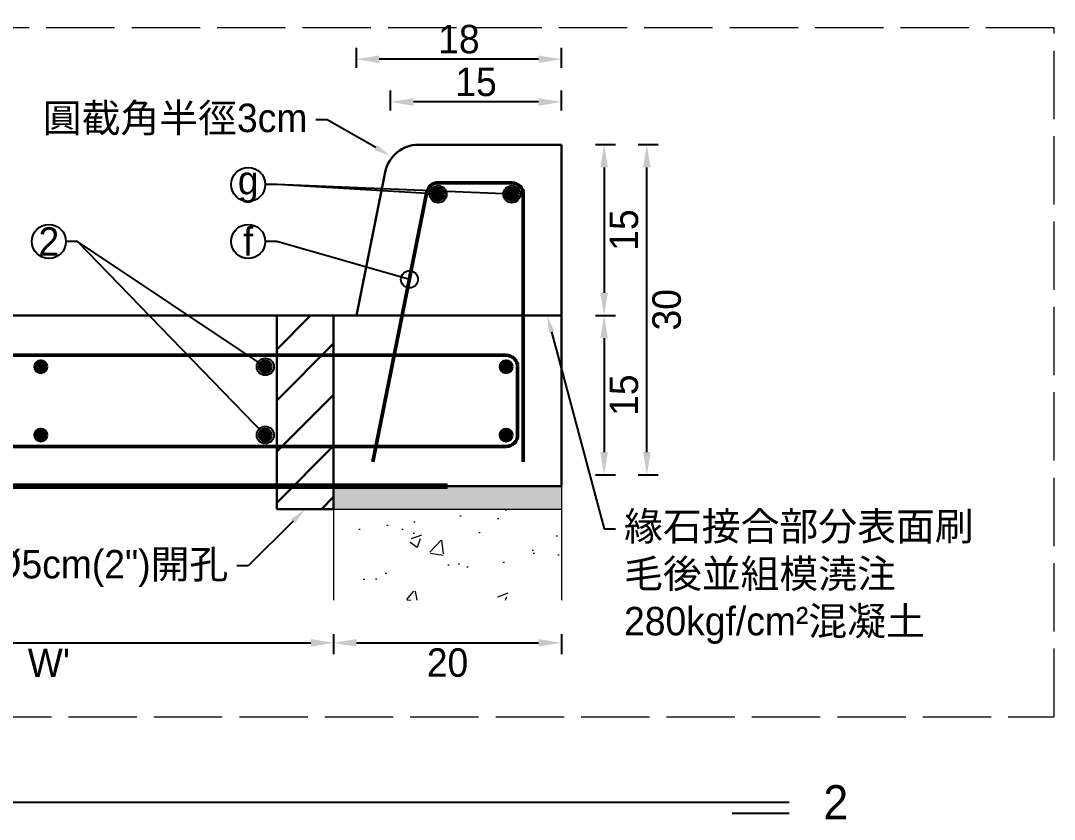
# Model space of a CAD drawing. Extents: x -2931 to 4779, y -2120 to 304.
# Drawn here: x -789.3 to -607.8, y -1144.5 to -1004.2 of the extents above; entities that cross this region are included whole.
import ezdxf
from ezdxf import colors
from ezdxf.entities.mleader import LeaderData, LeaderLine
from ezdxf.math import Vec2, Vec3

# ---------------------------------------------------------------- set-up
doc = ezdxf.new("R2010")
doc.units = 0
doc.header["$MEASUREMENT"] = 0
doc.linetypes.add('ACAD_ISO02W100', pattern=[15, 12, -3])
doc.layers.add('一、4.基本-隱藏', color=9, linetype='ACAD_ISO02W100', lineweight=20, plot=False)
doc.layers.add('三、3.文字-註解文字', color=2, linetype='Continuous')
for name, color, linetype, lineweight in [('二、1.繪圖-既有設施', 8, 'Continuous', 20), ('二、2.繪圖-施作項目', 181, 'Continuous', 30), ('二、5.繪圖-鋼筋', 60, 'Continuous', 50), ('二、6.繪圖-其他施作項目', 35, 'Continuous', 30)]:
    doc.layers.add(name, color=color, linetype=linetype, lineweight=lineweight)
doc.styles.add('次圖名(詳圖)', font='MS PGothic.ttf', dxfattribs={"height": 6})
doc.styles.add('註解文字', font='MS PGothic.ttf', dxfattribs={"height": 5})
doc.linetypes.add('ZIGZAG', pattern='A,0.00254,-5.08,[131,ltypeshp.shx,S=5.08,R=0,X=-5.08,Y=0],-10.16,[131,ltypeshp.shx,S=5.08,R=180,X=5.08,Y=0],-5.08', length=20.32254)
doc.dimstyles.new('註解文字', dxfattribs={"dimtxt": 5, "dimasz": 4, "dimexe": 2, "dimexo": 2.5, "dimgap": 1, "dimtad": 2, "dimzin": 0, "dimdsep": 46, "dimtxsty": '註解文字', "dimcen": 0.1, "dimclrd": 256, "dimclre": 256, "dimclrt": 256, "dimadec": 0, "dimazin": 0, "dimtfac": 1, "dimtofl": 0, "dimtmove": 0, "dimatfit": 3, "dimfxl": 1.5, "dimfxlon": 1, "dimtolj": 1, "dimtzin": 0, "dimlwd": -1, "dimlwe": -1, "dimarcsym": 1})

# ---------------------------------------------------------------- blocks, each defined once
blk = doc.blocks.new('*D150')
at = {"layer": 'Defpoints', "color": 0, "transparency": 16777216}
for p in [(-834.31, -1083.96), (-734.31, -1083.96), (-734.31, -1113.46)]:
    blk.add_point(p, dxfattribs=at)
at = {"layer": '三、3.文字-註解文字', "transparency": 16777216}
for p, q in [((-834.31, -1111.96), (-834.31, -1115.46)), ((-734.31, -1111.96), (-734.31, -1115.46)), ((-830.31, -1113.46), (-738.31, -1113.46))]:
    blk.add_line(p, q, dxfattribs=at)
for points in [[(-830.31, -1112.8), (-830.31, -1114.13), (-834.31, -1113.46)], [(-738.31, -1112.8), (-738.31, -1114.13), (-734.31, -1113.46)]]:
    blk.add_solid(points, dxfattribs=at)
at = {"layer": '三、3.文字-註解文字', "transparency": 16777216, "insert": (-784.31, -1116.96), "char_height": 5, "attachment_point": 5, "style": '註解文字'}
blk.add_mtext("\\A1;W'", dxfattribs=at)
blk = doc.blocks.new('*D151')
at = {"layer": 'Defpoints', "color": 0, "transparency": 16777216}
for p in [(-734.31, -1083.96), (-694.31, -1083.96), (-694.31, -1113.46)]:
    blk.add_point(p, dxfattribs=at)
at = {"layer": '三、3.文字-註解文字', "transparency": 16777216}
for p, q in [((-734.31, -1111.96), (-734.31, -1115.46)), ((-694.31, -1111.96), (-694.31, -1115.46)), ((-730.31, -1113.46), (-698.31, -1113.46))]:
    blk.add_line(p, q, dxfattribs=at)
for points in [[(-730.31, -1112.8), (-730.31, -1114.13), (-734.31, -1113.46)], [(-698.31, -1112.8), (-698.31, -1114.13), (-694.31, -1113.46)]]:
    blk.add_solid(points, dxfattribs=at)
at = {"layer": '三、3.文字-註解文字', "transparency": 16777216, "insert": (-714.31, -1116.96), "char_height": 5, "attachment_point": 5, "style": '註解文字'}
blk.add_mtext('\\A1;20', dxfattribs=at)
blk = doc.blocks.new('*D152')
at = {"layer": 'Defpoints', "color": 0, "transparency": 16777216}
for p in [(-724.31, -1018.46), (-724.31, -1027.96), (-694.31, -1027.96)]:
    blk.add_point(p, dxfattribs=at)
at = {"layer": '三、3.文字-註解文字', "transparency": 16777216}
for p, q in [((-724.31, -1019.96), (-724.31, -1016.46)), ((-694.31, -1019.96), (-694.31, -1016.46)), ((-698.31, -1018.46), (-720.31, -1018.46))]:
    blk.add_line(p, q, dxfattribs=at)
for points in [[(-720.31, -1017.8), (-720.31, -1019.13), (-724.31, -1018.46)], [(-698.31, -1017.8), (-698.31, -1019.13), (-694.31, -1018.46)]]:
    blk.add_solid(points, dxfattribs=at)
at = {"layer": '三、3.文字-註解文字', "transparency": 16777216, "insert": (-709.31, -1014.96), "char_height": 5, "attachment_point": 5, "style": '註解文字'}
blk.add_mtext('\\A1;15', dxfattribs=at)
blk = doc.blocks.new('*D153')
at = {"layer": 'Defpoints', "color": 0, "transparency": 16777216}
for p in [(-730.31, -1010.96), (-730.31, -1057.96), (-694.31, -1057.96)]:
    blk.add_point(p, dxfattribs=at)
at = {"layer": '三、3.文字-註解文字', "transparency": 16777216}
for p, q in [((-730.31, -1012.46), (-730.31, -1008.96)), ((-694.31, -1012.46), (-694.31, -1008.96)), ((-698.31, -1010.96), (-726.31, -1010.96))]:
    blk.add_line(p, q, dxfattribs=at)
for points in [[(-726.31, -1010.3), (-726.31, -1011.63), (-730.31, -1010.96)], [(-698.31, -1010.3), (-698.31, -1011.63), (-694.31, -1010.96)]]:
    blk.add_solid(points, dxfattribs=at)
at = {"layer": '三、3.文字-註解文字', "transparency": 16777216, "insert": (-712.31, -1007.46), "char_height": 5, "attachment_point": 5, "style": '註解文字'}
blk.add_mtext('\\A1;18', dxfattribs=at)
blk = doc.blocks.new('*D154')
at = {"layer": 'Defpoints', "color": 0, "transparency": 16777216}
for p in [(-694.31, -1025.96), (-694.31, -1055.96), (-686.81, -1055.96)]:
    blk.add_point(p, dxfattribs=at)
at = {"layer": '三、3.文字-註解文字', "transparency": 16777216}
for p, q in [((-688.31, -1025.96), (-684.81, -1025.96)), ((-686.81, -1029.96), (-686.81, -1051.96)), ((-688.31, -1055.96), (-684.81, -1055.96))]:
    blk.add_line(p, q, dxfattribs=at)
for points in [[(-687.47, -1029.96), (-686.14, -1029.96), (-686.81, -1025.96)], [(-687.47, -1051.96), (-686.14, -1051.96), (-686.81, -1055.96)]]:
    blk.add_solid(points, dxfattribs=at)
at = {"layer": '三、3.文字-註解文字', "transparency": 16777216, "insert": (-683.31, -1040.96), "char_height": 5, "attachment_point": 5, "rotation": 90, "style": '註解文字'}
blk.add_mtext('\\A1;15', dxfattribs=at)
blk = doc.blocks.new('*D155')
at = {"layer": 'Defpoints', "color": 0, "transparency": 16777216}
for p in [(-694.31, -1055.96), (-694.31, -1083.96), (-686.81, -1083.96)]:
    blk.add_point(p, dxfattribs=at)
at = {"layer": '三、3.文字-註解文字', "transparency": 16777216}
for p, q in [((-688.31, -1055.96), (-684.81, -1055.96)), ((-686.81, -1059.96), (-686.81, -1079.96)), ((-688.31, -1083.96), (-684.81, -1083.96))]:
    blk.add_line(p, q, dxfattribs=at)
for points in [[(-687.47, -1059.96), (-686.14, -1059.96), (-686.81, -1055.96)], [(-687.47, -1079.96), (-686.14, -1079.96), (-686.81, -1083.96)]]:
    blk.add_solid(points, dxfattribs=at)
at = {"layer": '三、3.文字-註解文字', "transparency": 16777216, "insert": (-683.31, -1069.96), "char_height": 5, "attachment_point": 5, "rotation": 90, "style": '註解文字'}
blk.add_mtext('\\A1;15', dxfattribs=at)
blk = doc.blocks.new('*D156')
at = {"layer": 'Defpoints', "color": 0, "transparency": 16777216}
for p in [(-694.31, -1025.96), (-679.31, -1025.96), (-694.06, -1083.96)]:
    blk.add_point(p, dxfattribs=at)
at = {"layer": '三、3.文字-註解文字', "transparency": 16777216}
for p, q in [((-680.81, -1025.96), (-677.31, -1025.96)), ((-679.31, -1079.96), (-679.31, -1029.96)), ((-680.81, -1083.96), (-677.31, -1083.96))]:
    blk.add_line(p, q, dxfattribs=at)
for points in [[(-679.97, -1029.96), (-678.64, -1029.96), (-679.31, -1025.96)], [(-679.97, -1079.96), (-678.64, -1079.96), (-679.31, -1083.96)]]:
    blk.add_solid(points, dxfattribs=at)
at = {"layer": '三、3.文字-註解文字', "transparency": 16777216, "insert": (-675.81, -1054.96), "char_height": 5, "attachment_point": 5, "rotation": 90, "style": '註解文字'}
blk.add_mtext('\\A1;30', dxfattribs=at)
blk = doc.blocks.new('_Small')
at = {"color": 0, "linetype": 'ByBlock', "lineweight": -2}
blk.add_circle((0, 0), 0.25, dxfattribs=at)

msp = doc.modelspace()

# ---------------------------------------------------------------- hatches: boundary and pattern name
at = {"layer": '二、1.繪圖-既有設施'}
h = msp.add_hatch(dxfattribs=at)
h.set_pattern_fill('CROSS', color=256, scale=0.2)
h.set_pattern_definition([(0, (-455993.2273, -667058.6937), (1.27, 1.27), [0.635, -1.905]), (90, (-455992.9098, -667059.0112), (-1.27, 1.27), [0.635, -1.905])])
h.paths.add_polyline_path([(-694.307, -1085.964), (-734.307, -1085.964), (-734.307, -1089.964), (-694.307, -1089.964)])
h.paths.add_polyline_path([(-834.307, -1085.964), (-874.307, -1085.964), (-874.307, -1089.964), (-834.307, -1089.964)])
h = msp.add_hatch(dxfattribs=at)
h.set_pattern_fill('AR-CONC', color=256, scale=0.1)
h.set_pattern_definition([(50, (-455993.227, -667058.694), (18.2184669, -1.59390855), [1.905, -20.955]), (355, (-455993.227, -667058.694), (-3.52434214, 19.10568452), [1.524, -16.7640584]), (100.4514447, (-455991.709, -667058.826), (14.6941247, 17.5117752), [1.6190009, -17.80902446]), (46.1842, (-455993.227, -667053.614), (27.1079041, -4.2042328), [2.8575, -31.4325]), (96.6355576, (-455990.968, -667053.964), (23.7404134, 24.7426125), [2.4285023, -26.7135608]), (351.184151, (-455993.227, -667053.614), (23.7404134, 24.7426125), [2.2859967, -25.1459732]), (21, (-455990.687, -667054.884), (15.16143913, -10.22651982), [1.905, -20.955]), (326, (-455990.687, -667054.884), (6.18020283, 18.4187966), [1.524, -16.764]), (71.451445, (-455989.424, -667055.736), (21.34164193, 8.1922769), [1.6190009, -17.80899376]), (37.5, (-455993.227, -667058.6937), (0.308860325, 8.455503887), [0, -16.5608, 0, -17.018, 0, -16.8275]), (7.5, (-455993.227, -667058.694), (6.68196625, 10.01805748), [0, -9.7028, 0, -16.1798, 0, -6.4135]), (327.5, (-455998.8915, -667058.694), (13.559059517, -0.5728744), [0, -6.35, 0, -19.812, 0, -26.289]), (317.5, (-456001.431, -667058.694), (14.81291814, 2.5426491), [0, -8.255, 0, -13.1572, 0, -18.669])])
h.paths.add_polyline_path([(-734.307, -1105.964), (-694.307, -1105.964), (-694.307, -1089.964), (-734.307, -1089.964)])
h.paths.add_polyline_path([(-874.307, -1105.964), (-834.307, -1105.964), (-834.307, -1089.964), (-874.307, -1089.964)])
at = {"layer": '二、5.繪圖-鋼筋'}
h = msp.add_hatch(color=256, dxfattribs=at)
h.dxf.hatch_style = 1
h.paths.add_polyline_path([(-714.967, -1034.664, 1), (-716.967, -1034.664, 1)])
h = msp.add_hatch(color=256, dxfattribs=at)
h.dxf.hatch_style = 1
h.paths.add_polyline_path([(-702.007, -1034.664, 1), (-704.007, -1034.664, 1)])
h = msp.add_hatch(color=256, dxfattribs=at)
h.dxf.hatch_style = 1
h.paths.add_polyline_path([(-784.727, -1064.964, 1), (-786.727, -1064.964, 1)])
h = msp.add_hatch(color=256, dxfattribs=at)
h.dxf.hatch_style = 1
h.paths.add_polyline_path([(-745.307, -1064.964, 1), (-747.307, -1064.964, 1)])
h = msp.add_hatch(color=256, dxfattribs=at)
h.dxf.hatch_style = 1
h.paths.add_polyline_path([(-703.007, -1064.964, 1), (-705.007, -1064.964, 1)])
h = msp.add_hatch(color=256, dxfattribs=at)
h.dxf.hatch_style = 1
h.paths.add_polyline_path([(-784.727, -1076.964, 1), (-786.727, -1076.964, 1)])
h = msp.add_hatch(color=256, dxfattribs=at)
h.dxf.hatch_style = 1
h.paths.add_polyline_path([(-745.307, -1076.964, 1), (-747.307, -1076.964, 1)])
h = msp.add_hatch(color=256, dxfattribs=at)
h.dxf.hatch_style = 1
h.paths.add_polyline_path([(-703.007, -1076.964, 1), (-705.007, -1076.964, 1)])
at = {"layer": '二、6.繪圖-其他施作項目'}
h = msp.add_hatch(dxfattribs=at)
h.set_pattern_fill('ANSI31', color=256, scale=2)
h.set_pattern_definition([(45, (-455932.355, -666055.686), (-4.49012806, 4.49012806), [])])
h.paths.add_polyline_path([(-734.307, -1055.964), (-744.307, -1055.964), (-744.307, -1089.964), (-734.307, -1089.964)])

# ---------------------------------------------------------------- linework, layer by layer
at = {"layer": '一、4.基本-隱藏'}
msp.add_lwpolyline([(-607.759, -1005.464), (-960.855, -1005.464), (-960.855, -1126.464), (-607.759, -1126.464)], close=True, dxfattribs=at)
msp.add_lwpolyline([(-960.855, -1126.464), (-607.759, -1126.464)], dxfattribs=at)
at = {"layer": '三、3.文字-註解文字'}
for points in [[(-914.307, -1141.464), (-654.307, -1141.464)], [(-654.307, -1143.464), (-664.307, -1143.464)]]:
    msp.add_lwpolyline(points, dxfattribs=at)
for centre in [(-749.307, -1032.964), (-784.307, -1042.964), (-749.307, -1042.964)]:
    msp.add_circle(centre, 3, dxfattribs=at)
at = {"layer": '二、1.繪圖-既有設施'}
for points in [[(-734.307, -1085.964), (-734.307, -1105.964)], [(-694.307, -1085.964), (-694.307, -1105.964)], [(-734.307, -1089.964), (-694.307, -1089.964)]]:
    msp.add_lwpolyline(points, dxfattribs=at)
at = {"layer": '二、2.繪圖-施作項目'}
msp.add_lwpolyline([(-694.307, -1025.964), (-719.388, -1025.964, 0.3575108), (-725.272, -1030.788), (-730.307, -1055.964)], format="xyb", dxfattribs=at)
for points in [[(-694.307, -1055.964), (-694.307, -1025.964)], [(-874.307, -1055.964), (-730.307, -1055.964)], [(-694.307, -1085.964), (-694.307, -1055.964)], [(-874.307, -1085.964), (-694.307, -1085.964)]]:
    msp.add_lwpolyline(points, dxfattribs=at)
at = {"layer": '二、2.繪圖-施作項目', "linetype": 'ZIGZAG', "ltscale": 0.1}
msp.add_lwpolyline([(-730.307, -1055.964), (-694.307, -1055.964)], dxfattribs=at)
at = {"layer": '二、5.繪圖-鋼筋'}
msp.add_lwpolyline([(-727.413, -1081.693), (-717.929, -1034.272, -0.3575108), (-715.967, -1032.664), (-703.007, -1032.664, -0.4142136), (-701.007, -1034.664), (-701.007, -1081.664)], format="xyb", dxfattribs=at)
msp.add_lwpolyline([(-704.007, -1078.964), (-864.607, -1078.964, -0.4142136), (-866.607, -1076.964), (-866.607, -1064.964, -0.4142136), (-864.607, -1062.964), (-704.007, -1062.964, -0.4142136), (-702.007, -1064.964), (-702.007, -1076.964, -0.4142136)], format="xyb", close=True, dxfattribs=at)
for centre in [(-715.967, -1034.664), (-703.007, -1034.664), (-785.727, -1064.964), (-746.307, -1064.964), (-704.007, -1064.964), (-785.727, -1076.964), (-746.307, -1076.964), (-704.007, -1076.964)]:
    msp.add_circle(centre, 1, dxfattribs=at)
at = {"layer": '二、6.繪圖-其他施作項目'}
for points in [[(-744.307, -1089.964), (-744.307, -1055.964)], [(-734.307, -1089.964), (-734.307, -1055.964)], [(-744.307, -1089.964), (-734.307, -1089.964)]]:
    msp.add_lwpolyline(points, dxfattribs=at)
at = {"layer": '二、6.繪圖-其他施作項目', "linetype": 'Continuous', "const_width": 1}
msp.add_lwpolyline([(-854.307, -1085.964), (-714.307, -1085.964)], dxfattribs=at)

# ---------------------------------------------------------------- texts
at = {"layer": '三、3.文字-註解文字'}
for s, width, gutter_width, insert, char_height, attachment_point, style in [('g', 8.38231, 30, (-749.307, -1032.964), 5, 5, '註解文字'), ('2', 8.38231, 30, (-784.307, -1042.964), 5, 5, '註解文字'), ('f', 8.38231, 30, (-749.307, -1042.964), 5, 5, '註解文字'), ('2', 3, 15, (-648.307, -1141.464), 6, 4, '次圖名(詳圖)')]:
    msp.add_mtext_dynamic_manual_height_columns(s, width=width, gutter_width=gutter_width, heights=[0], dxfattribs=dict(at, insert=insert, char_height=char_height, attachment_point=attachment_point, style=style))

# ---------------------------------------------------------------- dimensions: what is measured, and where the dimension line sits
for base, p1, p2, text, picture, middle in [((-730.307, -1010.964), (-694.307, -1057.964), (-730.307, -1057.964), '18', '*D153', (-712.307, -1007.464)), ((-724.307, -1018.464), (-694.307, -1027.964), (-724.307, -1027.964), '15', '*D152', (-709.307, -1014.964)), ((-734.307, -1113.464), (-834.307, -1083.964), (-734.307, -1083.964), "W'", '*D150', (-784.307, -1116.964)), ((-694.307, -1113.464), (-734.307, -1083.964), (-694.307, -1083.964), '20', '*D151', (-714.307, -1116.964))]:
    dim = msp.add_linear_dim(base=base, p1=p1, p2=p2, text=text, dimstyle='註解文字', dxfattribs=at)
    dim.commit()
    dim.dimension.update_dxf_attribs({"geometry": picture, "text_midpoint": middle})
for base, p1, p2, text, picture, middle in [((-686.807, -1055.964), (-694.307, -1025.964), (-694.307, -1055.964), '15', '*D154', (-683.307, -1040.964)), ((-679.307, -1025.964), (-694.057, -1083.964), (-694.307, -1025.964), '30', '*D156', (-675.807, -1054.964)), ((-686.807, -1083.964), (-694.307, -1055.964), (-694.307, -1083.964), '15', '*D155', (-683.307, -1069.964))]:
    dim = msp.add_linear_dim(base=base, p1=p1, p2=p2, angle=90, text=text, dimstyle='註解文字', dxfattribs=at)
    dim.commit()
    dim.dimension.update_dxf_attribs({"geometry": picture, "text_midpoint": middle})

# ---------------------------------------------------------------- leaders
ml = msp.add_multileader_mtext('Standard', dxfattribs=at)
ml.set_content('圓截角半徑3cm', color=256, style='註解文字')
ml.set_leader_properties(color=144, linetype='ByLayer', lineweight=-1)
ml.build(insert=Vec2(0, 0))
ml.multileader.update_dxf_attribs({"dogleg_length": 2, "arrow_head_size": 3})
ctx = ml.context
ctx.base_point, ctx.char_height, ctx.arrow_head_size, ctx.landing_gap_size, ctx.plane_origin = Vec3(-788.263, -1021.604), 5, 3, 1.5, Vec3(-740.422, -1002.326)
ctx.text_align_type = 2
notes = []
notes.append((ctx, [(0, (1, 1, 0), (-735.422, -1021.604), (-1, 0), 2, [(0, [(-724.307, -1027.964)], 0, [])])]))
ctx.mtext.insert, ctx.mtext.alignment, ctx.mtext.flow_direction = Vec3(-738.922, -1018.764), 3, 5
ml = msp.add_multileader_mtext('Standard', dxfattribs=at)
ml.set_content('{\\fMS PGothic|b0|i0|c128|p34; }', color=256, style='註解文字')
ml.set_leader_properties(color=144, linetype='ByLayer', lineweight=-1)
ml.set_arrow_properties(name='SMALL')
ml.build(insert=Vec2(0, 0))
ml.multileader.update_dxf_attribs({"dogleg_length": 2, "arrow_head_size": 6})
ctx = ml.context
ctx.base_point, ctx.char_height, ctx.arrow_head_size, ctx.landing_gap_size, ctx.plane_origin = Vec3(-751.523, -1032.964), 5, 6, 1.5, Vec3(-723.567, -1039.064)
ctx.text_align_type = 2
notes.append((ctx, [(0, (1, 1, 0), (-744.307, -1032.964), (-1, 0), 2, [(0, [(-715.967, -1034.664)], 0, [])])]))
ctx.mtext.insert, ctx.mtext.alignment, ctx.mtext.flow_direction = Vec3(-747.807, -1030.464), 3, 5
ml = msp.add_multileader_mtext('Standard', dxfattribs=at)
ml.set_content('{\\fMS PGothic|b0|i0|c128|p34; }', color=256, style='註解文字')
ml.set_leader_properties(color=144, linetype='ByLayer', lineweight=-1)
ml.set_arrow_properties(name='SMALL')
ml.build(insert=Vec2(0, 0))
ml.multileader.update_dxf_attribs({"dogleg_length": 2, "arrow_head_size": 6})
ctx = ml.context
ctx.base_point, ctx.char_height, ctx.arrow_head_size, ctx.landing_gap_size, ctx.plane_origin = Vec3(-751.523, -1032.964), 5, 6, 1.5, Vec3(-715.407, -1039.064)
ctx.text_align_type = 2
notes.append((ctx, [(0, (1, 1, 0), (-744.307, -1032.964), (-1, 0), 2, [(0, [(-703.007, -1034.664)], 0, [])])]))
ctx.mtext.insert, ctx.mtext.alignment, ctx.mtext.flow_direction = Vec3(-747.807, -1030.464), 3, 5
ml = msp.add_multileader_mtext('Standard', dxfattribs=at)
ml.set_content('{\\fMS PGothic|b0|i0|c128|p34; }', color=256, style='註解文字')
ml.set_leader_properties(color=144, linetype='ByLayer', lineweight=-1)
ml.set_arrow_properties(name='SMALL')
ml.build(insert=Vec2(0, 0))
ml.multileader.update_dxf_attribs({"dogleg_length": 2, "arrow_head_size": 6})
ctx = ml.context
ctx.base_point, ctx.char_height, ctx.arrow_head_size, ctx.landing_gap_size, ctx.plane_origin = Vec3(-786.523, -1042.964), 5, 6, 1.5, Vec3(-762.718, -1049.618)
ctx.text_align_type = 2
notes.append((ctx, [(0, (1, 1, 0), (-779.307, -1042.964), (-1, 0), 2, [(0, [(-746.307, -1064.964)], 0, [])])]))
ctx.mtext.insert, ctx.mtext.alignment, ctx.mtext.flow_direction = Vec3(-782.807, -1040.464), 3, 5
ml = msp.add_multileader_mtext('Standard', dxfattribs=at)
ml.set_content('{\\fMS PGothic|b0|i0|c128|p34; }', color=256, style='註解文字')
ml.set_leader_properties(color=144, linetype='ByLayer', lineweight=-1)
ml.set_arrow_properties(name='SMALL')
ml.build(insert=Vec2(0, 0))
ml.multileader.update_dxf_attribs({"dogleg_length": 2, "arrow_head_size": 6})
ctx = ml.context
ctx.base_point, ctx.char_height, ctx.arrow_head_size, ctx.landing_gap_size, ctx.plane_origin = Vec3(-786.523, -1042.964), 5, 6, 1.5, Vec3(-762.718, -1061.618)
ctx.text_align_type = 2
notes.append((ctx, [(0, (1, 1, 0), (-779.307, -1042.964), (-1, 0), 2, [(0, [(-746.307, -1076.964)], 0, [])])]))
ctx.mtext.insert, ctx.mtext.alignment, ctx.mtext.flow_direction = Vec3(-782.807, -1040.464), 3, 5
ml = msp.add_multileader_mtext('Standard', dxfattribs=at)
ml.set_content('{\\fMS PGothic|b0|i0|c128|p34; }', color=256, style='註解文字')
ml.set_leader_properties(color=144, linetype='ByLayer', lineweight=-1)
ml.set_arrow_properties(name='SMALL')
ml.build(insert=Vec2(0, 0))
ml.multileader.update_dxf_attribs({"dogleg_length": 2, "arrow_head_size": 6})
ctx = ml.context
ctx.base_point, ctx.char_height, ctx.arrow_head_size, ctx.landing_gap_size, ctx.plane_origin = Vec3(-751.523, -1042.964), 5, 6, 1.5, Vec3(-727.718, -1049.618)
ctx.text_align_type = 2
notes.append((ctx, [(0, (1, 1, 0), (-744.307, -1042.964), (-1, 0), 2, [(0, [(-720.998, -1049.618)], 0, [])])]))
ctx.mtext.insert, ctx.mtext.alignment, ctx.mtext.flow_direction = Vec3(-747.807, -1040.464), 3, 5
ml = msp.add_multileader_mtext('Standard', dxfattribs=at)
ml.set_content('緣石接合部分表面刷毛後並組模澆注280kgf/cm²混凝土', color=256, style='註解文字')
ml.set_leader_properties(color=144, linetype='ByLayer', lineweight=-1)
ml.build(insert=Vec2(0, 0))
ml.multileader.update_dxf_attribs({"dogleg_length": 2, "arrow_head_size": 3})
ctx = ml.context
ctx.base_point, ctx.char_height, ctx.arrow_head_size, ctx.landing_gap_size, ctx.plane_origin = Vec3(-684.807, -1093.464), 5, 3, 1.5, Vec3(-583.184, -1144.957)
notes.append((ctx, [(0, (1, 1, 0), (-686.807, -1093.464), (1, 0), 2, [(0, [(-696.807, -1055.964)], 0, [])])]))
ctx.mtext.insert, ctx.mtext.width, ctx.mtext.flow_direction = Vec3(-683.307, -1090.481), 63.31486, 5
ml = msp.add_multileader_mtext('Standard', dxfattribs=at)
ml.set_content('%%C5cm(2")開孔{\\fMS PGothic|b0|i0|c128|p34; }', color=256, style='註解文字')
ml.set_leader_properties(color=144, linetype='ByLayer', lineweight=-1)
ml.build(insert=Vec2(0, 0))
ml.multileader.update_dxf_attribs({"dogleg_length": 2, "arrow_head_size": 3})
ctx = ml.context
ctx.base_point, ctx.char_height, ctx.arrow_head_size, ctx.landing_gap_size, ctx.plane_origin = Vec3(-796.267, -1099.964), 5, 3, 1.5, Vec3(-739.307, -1089.964)
ctx.text_align_type = 2
notes.append((ctx, [(0, (1, 1, 0), (-749.307, -1099.964), (-1, 0), 2, [(0, [(-739.307, -1089.964)], 0, [])])]))
ctx.mtext.insert, ctx.mtext.alignment, ctx.mtext.flow_direction = Vec3(-752.807, -1097.152), 3, 5
for ctx, leaders in notes:
    for number, flags, end, landing, length, lines in leaders:
        leader = LeaderData()
        leader.index, (leader.has_last_leader_line, leader.has_dogleg_vector, leader.attachment_direction) = number, flags
        leader.last_leader_point, leader.dogleg_vector, leader.dogleg_length = Vec3(end), Vec3(landing), length
        for number, points, colour, breaks in lines:
            line = LeaderLine()
            line.index, line.vertices, line.color, line.breaks = number, Vec3.list(points), colors.encode_raw_color(colour), breaks
            leader.lines.append(line)
        ctx.leaders.append(leader)

doc.saveas('drawing.dxf')
